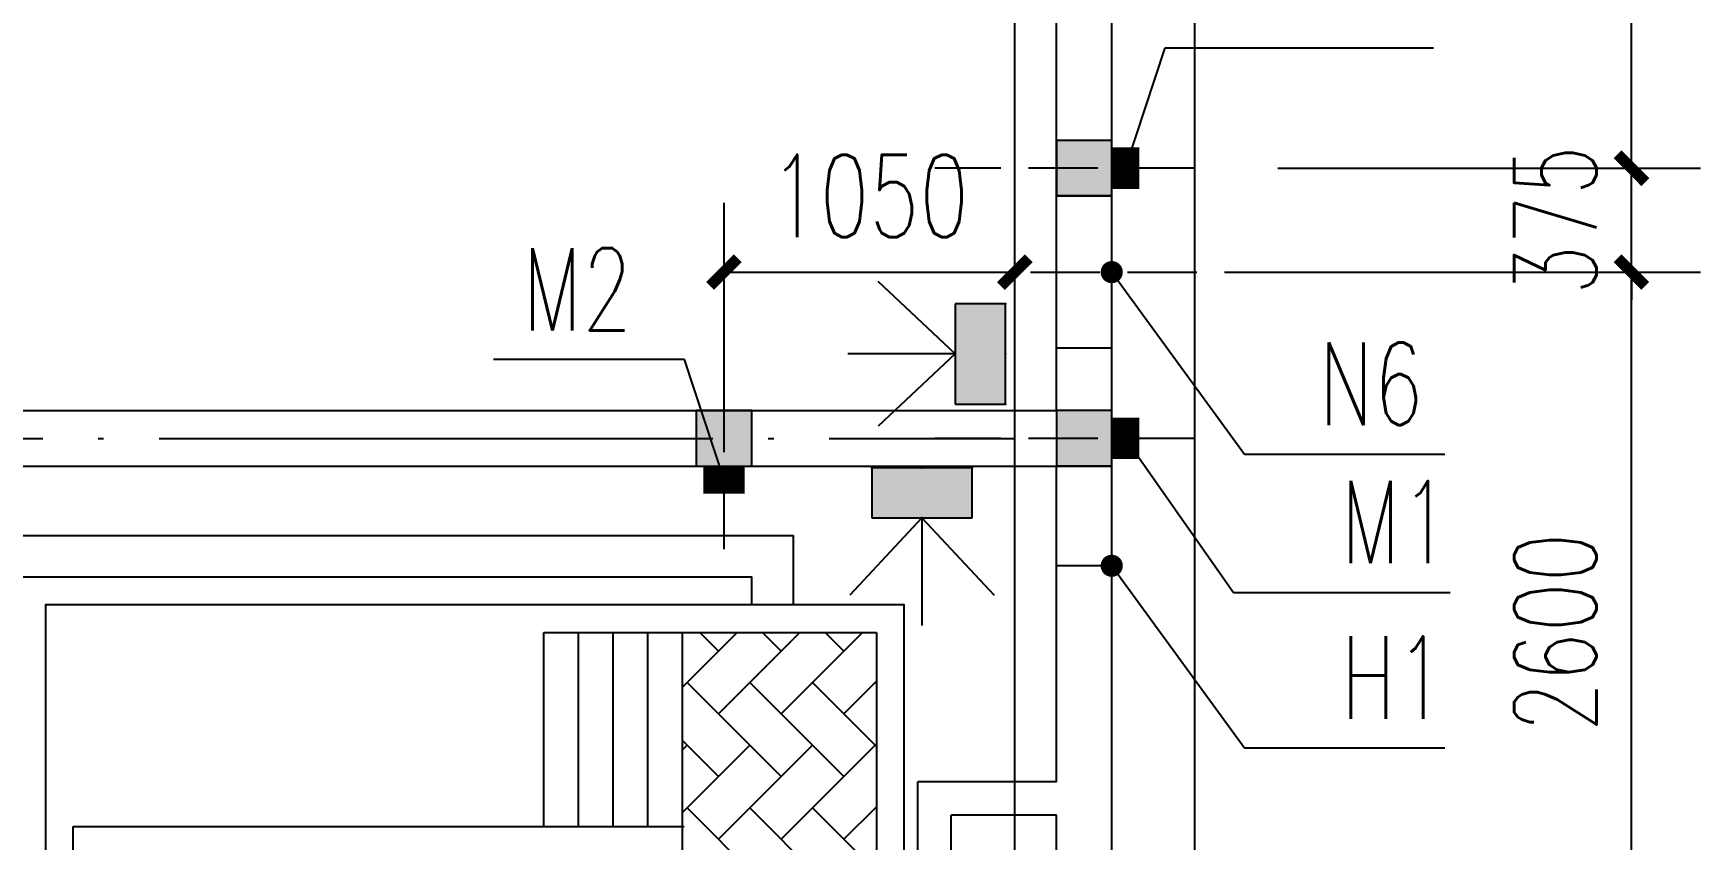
# Model space of a CAD drawing. Extents: x -93062 to 326984, y -142534 to 91021.
# Drawn here: x -13878 to -7858, y 74924 to 77834 of the extents above; entities that cross this region are included whole.
import ezdxf

# ---------------------------------------------------------------- set-up
doc = ezdxf.new("R2010")
doc.units = 0
doc.header["$LTSCALE"] = 1000
doc.header["$MEASUREMENT"] = 0
doc.linetypes.add('DASH', pattern=[0.35, 0.25, -0.1])
doc.linetypes.add('DOTE', pattern=[2.42, 2, -0.2, 0.02, -0.2])
doc.layers.get('0').update_dxf_attribs({"color": 8})
doc.layers.get('Defpoints').update_dxf_attribs({"color": 8})
for name, color, linetype in [('-人员定位', 6, 'Continuous'), ('CENTRE LINE', 8, 'DOTE'), ('COLUMN', 8, 'Continuous'), ('DOTE', 8, 'DOTE'), ('EQUIPMENT', 8, 'Continuous'), ('GROUND', 8, 'Continuous'), ('HOLE', 8, 'Continuous'), ('PUB_HATCH', 8, 'Continuous'), ('PUB_TEXT', 8, 'Continuous'), ('WALL', 8, 'Continuous'), ('埋件', 8, 'Continuous')]:
    doc.layers.add(name, color=color, linetype=linetype)
doc.styles.add('_TCH_DIM', font='SIMPLEX', dxfattribs={"bigfont": 'GBCBIG'})
doc.styles.add('_TCH_DIM_T3', font='SIMPLEX', dxfattribs={"width": 0.705882, "bigfont": 'GBCBIG'})
doc.dimstyles.new('_TCH_ARCH&&100', dxfattribs={"dimtxt": 297.5, "dimasz": 100, "dimexe": 250, "dimexo": 300, "dimgap": 126.25, "dimtad": 1, "dimdec": 0, "dimzin": 0, "dimdsep": 46, "dimtxsty": '_TCH_DIM_T3', "dimblk": 'ARCHTICK', "dimcen": 0.09, "dimazin": 2, "dimtfac": 1, "dimtdec": 0, "dimtix": 1, "dimtmove": 2, "dimatfit": 3, "dimfxl": 1, "dimtolj": 1, "dimtzin": 0, "dimarcsym": 0})

# ---------------------------------------------------------------- blocks, each defined once
blk = doc.blocks.new('A$C057769C0')
at = {"layer": 'EQUIPMENT', "linetype": 'Continuous'}
for p, q in [((8650, 15299.5), (9850, 15299.5)), ((8650, 14599.5), (8650, 15299.5)), ((8775, 14599.5), (8775, 15299.5)), ((8900, 14599.5), (8900, 15299.5)), ((9025, 14599.5), (9025, 15299.5)), ((9150, 15101.8), (9347.7, 15299.5)), ((9150, 9599.5), (9150, 15299.5)), ((9212.3, 15299.5), (9280, 15231.8)), ((9280, 15005.5), (9574, 15299.5)), ((9438.6, 15299.5), (9506.3, 15231.8)), ((9506.3, 15005.5), (9800.3, 15299.5)), ((9664.8, 15299.5), (9732.5, 15231.8)), ((9850, 15299.5), (9850, 9599.5)), ((9166.9, 15118.7), (9506.3, 14779.3)), ((9393.1, 15118.7), (9732.5, 14779.3)), ((9619.4, 15118.7), (9850, 14888.1)), ((9732.5, 15005.5), (9850, 15123)), ((9845.7, 15118.7), (9850, 15114.4)), ((9150, 14909.3), (9280, 14779.3)), ((9150, 14875.5), (9166.9, 14892.4)), ((9150, 14649.2), (9393.1, 14892.4)), ((9280, 14553), (9619.4, 14892.4)), ((9506.3, 14553), (9845.7, 14892.4)), ((9166.9, 14666.1), (9506.3, 14326.7)), ((9393.1, 14666.1), (9732.5, 14326.7)), ((9619.4, 14666.1), (9850, 14435.6)), ((9732.5, 14553), (9850, 14670.4)), ((9845.7, 14666.1), (9850, 14661.8)), ((6950, 9599.5), (6950, 14599.5)), ((6950, 14599.5), (9156.2, 14599.5))]:
    blk.add_line(p, q, dxfattribs=at)
at = {"layer": 'EQUIPMENT', "ltscale": 0.5}
blk.add_lwpolyline([(6850, 500), (9950, 500), (9950, 15399.5), (6850, 15399.5), (6850, 500)], dxfattribs=at)
blk = doc.blocks.new('_ArchTick')
at = {"color": 0, "linetype": 'ByBlock', "const_width": 0.4}
blk.add_lwpolyline([(-0.5, -0.5), (0.5, 0.5)], dxfattribs=at)
blk = doc.blocks.new('*D346')
at = {"layer": 'Defpoints', "color": 0, "transparency": 16777216}
for p in [(-10334.3, 76972.1), (-11384.3, 76097.1), (-10334.3, 76097.1)]:
    blk.add_point(p, dxfattribs=at)
at = {"layer": '埋件', "color": 0, "lineweight": -2, "transparency": 16777216}
for p, q in [((-11384.3, 76397.1), (-11384.3, 77222.1)), ((-10334.3, 76397.1), (-10334.3, 77222.1)), ((-11384.3, 76972.1), (-10334.3, 76972.1))]:
    blk.add_line(p, q, dxfattribs=at)
at = {"layer": '埋件', "color": 0, "lineweight": -2, "transparency": 16777216, "xscale": 100, "yscale": 100, "zscale": 100, "rotation": 180}
blk.add_blockref('_ArchTick', (-11384.3, 76972.1), dxfattribs=at)
at = {"layer": '埋件', "color": 0, "lineweight": -2, "transparency": 16777216, "xscale": 100, "yscale": 100, "zscale": 100}
blk.add_blockref('_ArchTick', (-10334.3, 76972.1), dxfattribs=at)
at = {"layer": '埋件', "color": 0, "transparency": 16777216, "insert": (-10859.3, 77247.1), "char_height": 297.5, "attachment_point": 5, "style": '_TCH_DIM_T3'}
blk.add_mtext('\\A1;1050', dxfattribs=at)
blk = doc.blocks.new('*D348')
at = {"layer": 'Defpoints', "color": 0, "transparency": 16777216}
for p in [(-9684.3, 79372.1), (-8108, 79372.1), (-9684.3, 77347.1)]:
    blk.add_point(p, dxfattribs=at)
at = {"layer": '埋件', "color": 0, "lineweight": -2, "transparency": 16777216}
for p, q in [((-9384.3, 79372.1), (-7858, 79372.1)), ((-8108, 77347.1), (-8108, 79372.1)), ((-9384.3, 77347.1), (-7858, 77347.1))]:
    blk.add_line(p, q, dxfattribs=at)
at = {"layer": '埋件', "color": 0, "lineweight": -2, "transparency": 16777216, "xscale": 100, "yscale": 100, "zscale": 100}
for p, rotation in [((-8108, 79372.1), 90), ((-8108, 77347.1), 270)]:
    blk.add_blockref('_ArchTick', p, dxfattribs=dict(at, rotation=rotation))
at = {"layer": '埋件', "color": 0, "transparency": 16777216, "insert": (-8383, 78359.6), "char_height": 297.5, "attachment_point": 5, "rotation": 90, "style": '_TCH_DIM_T3'}
blk.add_mtext('\\A1;2025', dxfattribs=at)
blk = doc.blocks.new('*D349')
at = {"layer": 'Defpoints', "color": 0, "transparency": 16777216}
for p in [(-9684.3, 77347.1), (-8108, 77347.1), (-9684.3, 76972.1)]:
    blk.add_point(p, dxfattribs=at)
at = {"layer": '埋件', "color": 0, "lineweight": -2, "transparency": 16777216}
for p, q in [((-8108, 77347.1), (-8108, 77447.1)), ((-9384.3, 77347.1), (-7858, 77347.1)), ((-8108, 76972.1), (-8108, 77347.1)), ((-9384.3, 76972.1), (-7858, 76972.1)), ((-8108, 76972.1), (-8108, 76872.1))]:
    blk.add_line(p, q, dxfattribs=at)
at = {"layer": '埋件', "color": 0, "lineweight": -2, "transparency": 16777216, "xscale": 100, "yscale": 100, "zscale": 100}
for p, rotation in [((-8108, 77347.1), 270), ((-8108, 76972.1), 90)]:
    blk.add_blockref('_ArchTick', p, dxfattribs=dict(at, rotation=rotation))
at = {"layer": '埋件', "color": 0, "transparency": 16777216, "insert": (-8383, 77159.6), "char_height": 297.5, "attachment_point": 5, "rotation": 90, "style": '_TCH_DIM_T3'}
blk.add_mtext('\\A1;375', dxfattribs=at)
blk = doc.blocks.new('*D432')
at = {"layer": 'Defpoints', "color": 0, "transparency": 16777216}
for p in [(-9277.3, 76972.1), (-8108, 76972.1), (-9277.3, 74372.1)]:
    blk.add_point(p, dxfattribs=at)
at = {"layer": 'HOLE', "color": 0, "lineweight": -2, "transparency": 16777216}
for p, q in [((-8977.3, 76972.1), (-7858, 76972.1)), ((-8108, 74372.1), (-8108, 76972.1)), ((-8977.3, 74372.1), (-7858, 74372.1))]:
    blk.add_line(p, q, dxfattribs=at)
at = {"layer": 'HOLE', "color": 0, "lineweight": -2, "transparency": 16777216, "xscale": 100, "yscale": 100, "zscale": 100}
for p, rotation in [((-8108, 76972.1), 90), ((-8108, 74372.1), 270)]:
    blk.add_blockref('_ArchTick', p, dxfattribs=dict(at, rotation=rotation))
at = {"layer": 'HOLE', "color": 0, "transparency": 16777216, "insert": (-8383, 75672.1), "char_height": 297.5, "attachment_point": 5, "rotation": 90, "style": '_TCH_DIM_T3'}
blk.add_mtext('\\A1;2600', dxfattribs=at)
blk = doc.blocks.new('定位基站')
at = {"layer": '-人员定位', "ltscale": 0.01}
h = blk.add_hatch(color=256, dxfattribs=at)
h.dxf.hatch_style = 1
h.paths.add_polyline_path([(406524, 477798), (406524, 477617.1), (406162.1, 477617.1), (406162.1, 477798)])
at = {"layer": '-人员定位', "color": 6}
for p, q in [((406343, 477798), (406343, 478186.1)), ((406343, 477798), (406082.2, 478076.6)), ((406343, 477798), (406603.9, 478076.6)), ((406343, 477995.5), (406343, 477995.5)), ((406162.1, 477798), (406524, 477798)), ((406162.1, 477617.1), (406162.1, 477798)), ((406524, 477798), (406524, 477617.1)), ((406524, 477617.1), (406162.1, 477617.1))]:
    blk.add_line(p, q, dxfattribs=at)
for p in [(406343, 477798), (406162.1, 477617.1), (406343, 477617.1), (406524, 477617.1)]:
    blk.add_point(p, dxfattribs=at)

msp = doc.modelspace()

# ---------------------------------------------------------------- hatches: boundary and pattern name
at = {"layer": 'PUB_HATCH'}
for points in [[(-9984.3, 77447.1), (-10184.3, 77447.1), (-10184.3, 77247.1), (-9984.3, 77247.1)], [(-11284.3, 76472.1), (-11484.3, 76472.1), (-11484.3, 76272.1), (-11284.3, 76272.1)], [(-10184.3, 76472.1), (-10184.3, 76272.1), (-9984.3, 76272.1), (-9984.3, 76472.1)]]:
    msp.add_hatch(color=256, dxfattribs=at).paths.add_polyline_path(points)

# ---------------------------------------------------------------- linework, layer by layer
at = {"layer": 'CENTRE LINE'}
msp.add_line((-20684.3, 76372.1), (-10334.3, 76372.1), dxfattribs=at)
at = {"layer": 'COLUMN'}
for p, q in [((-9984.3, 77447.1), (-10184.3, 77447.1)), ((-10184.3, 77447.1), (-10184.3, 77247.1)), ((-9984.3, 77247.1), (-9984.3, 77447.1)), ((-10184.3, 77247.1), (-9984.3, 77247.1)), ((-11284.3, 76472.1), (-11484.3, 76472.1)), ((-11484.3, 76472.1), (-11484.3, 76272.1)), ((-11284.3, 76272.1), (-11284.3, 76472.1)), ((-10184.3, 76472.1), (-10184.3, 76272.1)), ((-9984.3, 76472.1), (-10184.3, 76472.1)), ((-9984.3, 76272.1), (-9984.3, 76472.1)), ((-11484.3, 76272.1), (-11284.3, 76272.1)), ((-10184.3, 76272.1), (-9984.3, 76272.1))]:
    msp.add_line(p, q, dxfattribs=at)
at = {"layer": 'DOTE'}
msp.add_lwpolyline([(-10334.3, 21372.1), (-10334.3, 83205.2)], dxfattribs=at)
at = {"layer": 'EQUIPMENT', "color": 251}
msp.add_lwpolyline([(-11284.3, 60872.1), (-11134.3, 60872.1), (-11134.3, 60622.1), (-14084.3, 60622.1), (-14084.3, 75871.6), (-18784.7, 75871.6), (-18784.7, 75222.1), (-20134.3, 75222.1), (-20134.3, 76172.1), (-19984.3, 76172.1), (-19984.3, 75372.1), (-18934.7, 75372.1), (-18934.7, 76172.1), (-18784.7, 76172.1), (-18784.7, 76021.6), (-11134.3, 76021.6), (-11134.3, 75771.6), (-11284.3, 75771.6), (-11284.3, 75871.6), (-13934.3, 75871.6), (-13934.3, 60772.1), (-11284.3, 60772.1), (-11284.3, 60872.1)], dxfattribs=at)
at = {"layer": 'GROUND'}
msp.add_lwpolyline([(-9684.3, 36172.1), (-9684.3, 81822.4)], dxfattribs=at)
at = {"layer": 'HOLE'}
for p, q in [((-9984.3, 77247.1), (-10184.3, 77247.1)), ((-9984.3, 76972.1), (-9504.5, 76315)), ((-9984.3, 76697.1), (-10184.3, 76697.1)), ((-9504.5, 76315), (-8782, 76315)), ((-9984.3, 76272.1), (-10184.3, 76272.1)), ((-9984.3, 75912.1), (-10184.3, 75912.1)), ((-9984.3, 75912.1), (-9504.5, 75255)), ((-9504.5, 75255), (-8782, 75255))]:
    msp.add_line(p, q, dxfattribs=at)
at = {"layer": 'HOLE', "linetype": 'DASH'}
msp.add_line((-10627.5, 76972.1), (-9144.5, 76972.1), dxfattribs=at)
at = {"layer": 'HOLE', "const_width": 40}
for points in [[(-9996.1, 76988.2, 1), (-9972.5, 76955.9, 1)], [(-9996.1, 75928.2, 1), (-9972.5, 75895.9, 1)]]:
    msp.add_lwpolyline(points, format="xyb", close=True, dxfattribs=at)
at = {"layer": 'WALL'}
for p, q in [((-9984.3, 76372.1), (-9984.3, 81622.1)), ((-10184.3, 76472.1), (-10184.3, 81422.1)), ((-16584.3, 76472.1), (-10184.3, 76472.1)), ((-9984.3, 75072.1), (-9984.3, 76372.1)), ((-16684.3, 76272.1), (-10184.3, 76272.1)), ((-10184.3, 75132.1), (-10184.3, 76272.1)), ((-10684.3, 74122.1), (-10684.3, 75132.1)), ((-10184.3, 75132.1), (-10684.3, 75132.1)), ((-9984.3, 60522.1), (-9984.3, 75072.1)), ((-10564.3, 74122.1), (-10564.3, 75012.1)), ((-10184.3, 75012.1), (-10564.3, 75012.1)), ((-10184.3, 60622.1), (-10184.3, 75012.1))]:
    msp.add_line(p, q, dxfattribs=at)
at = {"layer": '埋件'}
for p, q in [((-9934.3, 77347.1), (-9792, 77781.5)), ((-9792, 77781.5), (-8823, 77781.5)), ((-11526.5, 76656.5), (-12217, 76656.5)), ((-11384.3, 76222.1), (-11526.5, 76656.5)), ((-9934.3, 76372.1), (-9545, 75816)), ((-9545, 75816), (-8762.5, 75816))]:
    msp.add_line(p, q, dxfattribs=at)
at = {"layer": '埋件', "linetype": 'DASH'}
for p, q in [((-9684.3, 77347.1), (-10622.5, 77347.1)), ((-11384.3, 75972.1), (-11384.3, 76910.3)), ((-9684.3, 76372.1), (-10622.5, 76372.1))]:
    msp.add_line(p, q, dxfattribs=at)
at = {"layer": '埋件', "const_width": 100}
for points in [[(-9934.3, 77422.1), (-9934.3, 77272.1)], [(-9934.3, 76447.1), (-9934.3, 76297.1)], [(-11309.3, 76222.1), (-11459.3, 76222.1)]]:
    msp.add_lwpolyline(points, dxfattribs=at)
at = {"layer": '埋件', "const_width": 40}
for points in [[(-9940.5, 77328.1, 1), (-9928, 77366.1, 1)], [(-9945.7, 76388.5, 1), (-9922.8, 76355.7, 1)], [(-11378, 76203.1, 1), (-11390.5, 76241.1, 1)]]:
    msp.add_lwpolyline(points, format="xyb", close=True, dxfattribs=at)

# ---------------------------------------------------------------- block references
at = {"layer": '-人员定位', "xscale": -1}
for p, rotation in [((467248.7, 483019.9), 90), ((-417012.6, 553882.6), 180)]:
    msp.add_blockref('定位基站', p, dxfattribs=dict(at, rotation=rotation))
at = {"layer": 'EQUIPMENT'}
msp.add_blockref('A$C057769C0', (-20684.3, 60372.1), dxfattribs=at)

# ---------------------------------------------------------------- texts
at = {"layer": 'PUB_TEXT', "style": '_TCH_DIM', "width": 0.705882}
for s, p in [('M2', (-12112, 76761.5)), ('N6', (-9237, 76420)), ('M1', (-9157.5, 75921)), ('H1', (-9157, 75360))]:
    msp.add_text(s, height=297.5, dxfattribs=at).set_placement(p)

# ---------------------------------------------------------------- dimensions: what is measured, and where the dimension line sits
at = {"layer": 'HOLE'}
dim = msp.add_aligned_dim(p1=(-9277.3, 74372.1), p2=(-9277.3, 76972.1), distance=-1169.3, dimstyle='_TCH_ARCH&&100', dxfattribs=at)
dim.commit()
dim.dimension.update_dxf_attribs({"geometry": '*D432', "text_midpoint": (-8383, 75672.1)})
at = {"layer": '埋件'}
for p1, p2, distance, picture, middle in [((-9684.3, 77347.1), (-9684.3, 79372.1), -1576.3, '*D348', (-8383, 78359.6)), ((-9684.3, 76972.1), (-9684.3, 77347.1), -1576.3, '*D349', (-8383, 77159.6)), ((-11384.3, 76097.1), (-10334.3, 76097.1), 875, '*D346', (-10859.3, 77247.1))]:
    dim = msp.add_aligned_dim(p1=p1, p2=p2, distance=distance, dimstyle='_TCH_ARCH&&100', dxfattribs=at)
    dim.commit()
    dim.dimension.update_dxf_attribs({"geometry": picture, "text_midpoint": middle})

doc.saveas('drawing.dxf')
